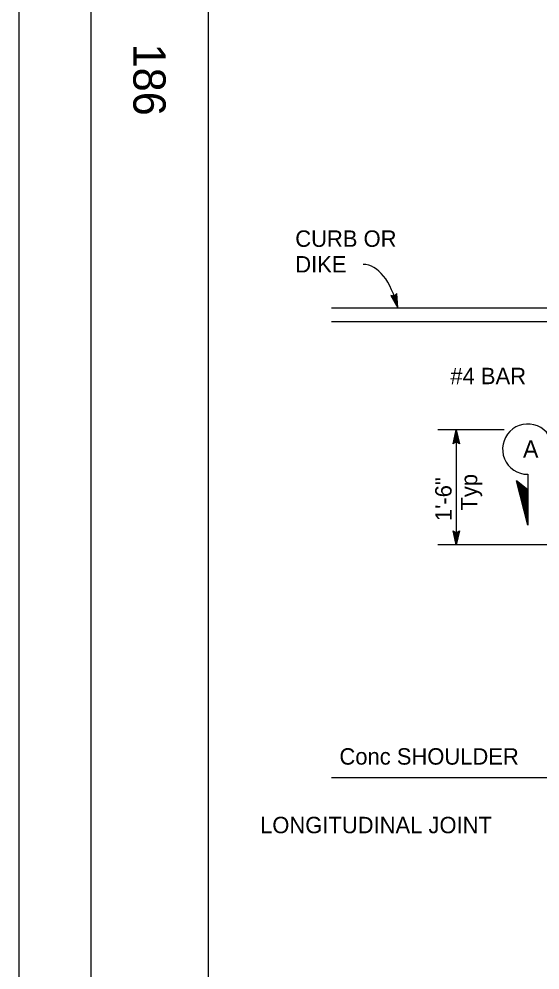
# Model space of a CAD drawing. Extents: x -894 to 866, y -476 to 714.
# Drawn here: x -894 to -672, y -257.1 to 148.4 of the extents above; entities that cross this region are included whole.
import ezdxf

# ---------------------------------------------------------------- set-up
doc = ezdxf.new("R2010")
doc.units = 0
for name, color, linetype in [('10 Sheet Format', 7, 'Continuous'), ('56 Stage 3 Anno', 7, 'Continuous'), ('57 Undefined', 7, 'Continuous'), ('60 Nongeo Data', 7, 'Continuous')]:
    doc.layers.add(name, color=color, linetype=linetype)

msp = doc.modelspace()

# ---------------------------------------------------------------- linework, layer by layer
at = {"layer": '10 Sheet Format'}
for p, q in [((-863.46, 668.96), (-863.46, -431.04)), ((-813.45, 643.96), (-813.45, -406.04))]:
    msp.add_line(p, q, dxfattribs=at)
for points in [[(-894.04, 713.56), (865.96, 713.56), (865.96, -476.44), (-894.04, -476.44)], [(-863.46, -431.04), (836.55, -431.04), (836.55, 668.96), (-863.46, 668.96)]]:
    msp.add_lwpolyline(points, close=True, dxfattribs=at)
at = {"layer": '56 Stage 3 Anno'}
for p, q in [((-734.06, 30.17), (-735.58, 30.55)), ((-735.58, 30.55), (-735.58, 30.55)), ((-735.58, 30.55), (-732.56, 25.19)), ((-735.17, 30.44), (-732.96, 26.51)), ((-734.76, 30.32), (-733.36, 27.84)), ((-734.38, 30.26), (-733.76, 29.16)), ((-733.02, 31.32), (-734.06, 30.17)), ((-733.76, 29.16), (-733.85, 30.39)), ((-733.36, 27.84), (-733.58, 30.72)), ((-732.96, 26.52), (-733.3, 30.99)), ((-732.56, 25.19), (-733.02, 31.32)), ((-733.02, 31.32), (-733.02, 31.32)), ((-732.56, 25.19), (-732.56, 25.19)), ((-687.22, -26.71), (-715.55, -26.71)), ((-709.01, -32.71), (-707.68, -26.71)), ((-708.66, -32.5), (-707.68, -28.09)), ((-707.68, -26.71), (-707.68, -75.87)), ((-707.68, -26.71), (-707.68, -26.71)), ((-707.68, -26.71), (-706.35, -32.71)), ((-707.67, -28.11), (-706.7, -32.48)), ((-707.68, -31.91), (-709.01, -32.71)), ((-708.3, -32.26), (-707.68, -29.48)), ((-707.95, -32.09), (-707.68, -30.86)), ((-707.68, -29.48), (-707.05, -32.3)), ((-707.68, -30.86), (-707.41, -32.07)), ((-706.35, -32.71), (-707.68, -31.91)), ((-709.01, -32.71), (-709.01, -32.71)), ((-706.35, -32.71), (-706.35, -32.71)), ((-677.2, -67.44), (-682.03, -48.5)), ((-677.2, -52.41), (-682.03, -48.5)), ((-677.2, -45.74), (-677.2, -67.44)), ((-677.2, -65.89), (-681.53, -48.9)), ((-677.2, -64.33), (-681.03, -49.31)), ((-677.2, -62.77), (-680.53, -49.71)), ((-677.2, -61.21), (-680.03, -50.12)), ((-677.2, -59.66), (-679.53, -50.52)), ((-677.2, -58.1), (-679.03, -50.93)), ((-677.2, -56.54), (-678.52, -51.34)), ((-677.2, -54.98), (-678.02, -51.74)), ((-677.2, -53.42), (-677.52, -52.15)), ((-707.68, -75.87), (-709, -69.87)), ((-709, -69.87), (-709, -69.87)), ((-709, -69.87), (-707.68, -70.67)), ((-707.68, -74.48), (-708.65, -70.11)), ((-707.67, -73.11), (-708.3, -70.28)), ((-707.67, -71.73), (-707.94, -70.52)), ((-707.68, -70.67), (-706.34, -69.87)), ((-706.34, -69.87), (-707.68, -75.87)), ((-706.69, -70.09), (-707.67, -74.49)), ((-707.05, -70.32), (-707.67, -73.11)), ((-707.4, -70.5), (-707.67, -71.73)), ((-706.34, -69.87), (-706.34, -69.87)), ((-661.58, -75.87), (-715.55, -75.87)), ((-707.68, -75.87), (-707.68, -75.87))]:
    msp.add_line(p, q, dxfattribs=at)
msp.add_arc((-677.2, -35.02), 10.72, 359.9995, 270, dxfattribs=at)
msp.add_ellipse((-751.91, -5.09), major_axis=(-5.41, -48.82), ratio=0.428737, start_param=2.2863, end_param=3.181684, dxfattribs=at)
at = {"layer": '60 Nongeo Data'}
for p, q in [((-760.82, 25.19), (-441.89, 25.19)), ((-760.82, 19.37), (-359.83, 19.37)), ((-760.82, -175.09), (-385.35, -175.09))]:
    msp.add_line(p, q, dxfattribs=at)

# ---------------------------------------------------------------- texts
at = {"layer": '10 Sheet Format'}
msp.add_text('186', height=13.779, rotation=270, dxfattribs=at).set_placement((-845.33, 137.93))
at = {"layer": '56 Stage 3 Anno'}
msp.add_text('A', height=7.35, dxfattribs=at).set_placement((-679.2, -38.6))
at = {"layer": '57 Undefined'}
for s, p in [('CURB OR', (-776.29, 51.27)), ('DIKE', (-776.29, 40.33)), ('#4 BAR', (-710.17, -7.31)), ('Conc SHOULDER', (-757.46, -169.57)), ('LONGITUDINAL JOINT', (-791.28, -198.83))]:
    msp.add_text(s, height=7, dxfattribs=at).set_placement(p)
for s, p in [('1\'-6"', (-709.64, -65.67)), ('Typ', (-698.71, -61.21))]:
    msp.add_text(s, height=7, rotation=90, dxfattribs=at).set_placement(p)

doc.saveas('drawing.dxf')
